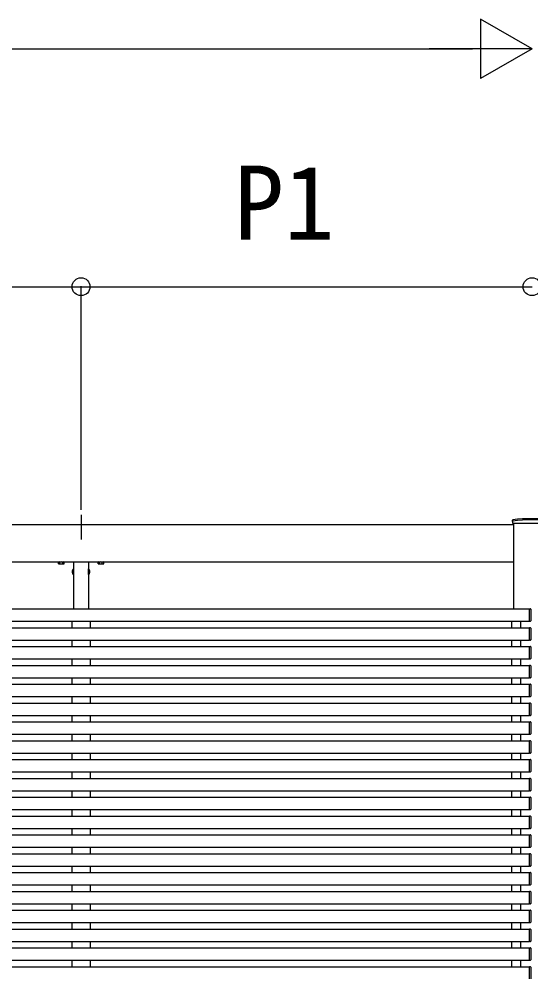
# Model space of a CAD drawing. Units: millimetres, scale not verified. Extents: x -10500 to 10500, y -15604 to 15536.
# Drawn here: x -6168 to -5135, y -7144 to -5220 of the extents above; entities that cross this region are included whole.
import ezdxf
from ezdxf.enums import TextEntityAlignment as Align

# ---------------------------------------------------------------- set-up
doc = ezdxf.new("R2010")
doc.units = ezdxf.units.MM
doc.header["$LTSCALE"] = 80
for name, color, linetype in [('0-3_YKK_12', 2, 'Continuous'), ('0-4_YKK_13', 4, 'Continuous'), ('0-6_YKK_D', 6, 'Continuous')]:
    doc.layers.add(name, color=color, linetype=linetype)
doc.styles.add('ＭＳ ゴシック', font='')
doc.styles.get('ＭＳ ゴシック').set_extended_font_data('MS Gothic')

msp = doc.modelspace()

# ---------------------------------------------------------------- linework, layer by layer
at = {"layer": '0-3_YKK_12'}
for p, q in [((-6042.5, -6219.6), (-6042.5, -6269.29)), ((-5170, -6236.6), (-5170, -6409.6)), ((-7825, -6314.6), (-5170, -6314.6)), ((-6057.5, -6314.6), (-6057.5, -6409.6)), ((-6027.5, -6314.6), (-6027.5, -6409.6)), ((-7931, -6409.6), (-5137.5, -6409.6)), ((-7931, -6434.6), (-5137.5, -6434.6)), ((-6061, -6434.6), (-6061, -6447.6)), ((-6024, -6434.6), (-6024, -6447.6)), ((-5174, -6434.6), (-5174, -6447.6)), ((-5156, -6434.6), (-5156, -6447.6)), ((-7931, -6447.6), (-5137.5, -6447.6)), ((-7931, -6472.6), (-5137.5, -6472.6)), ((-6061, -6472.6), (-6061, -6485.6)), ((-6024, -6472.6), (-6024, -6485.6)), ((-5174, -6472.6), (-5174, -6485.6)), ((-5156, -6472.6), (-5156, -6485.6)), ((-7931, -6485.6), (-5137.5, -6485.6)), ((-7931, -6510.6), (-5137.5, -6510.6)), ((-7931, -6523.6), (-5137.5, -6523.6)), ((-6061, -6510.6), (-6061, -6523.6)), ((-6024, -6510.6), (-6024, -6523.6)), ((-5174, -6510.6), (-5174, -6523.6)), ((-5156, -6510.6), (-5156, -6523.6)), ((-7931, -6548.6), (-5137.5, -6548.6)), ((-7931, -6561.6), (-5137.5, -6561.6)), ((-6061, -6548.6), (-6061, -6561.6)), ((-6024, -6548.6), (-6024, -6561.6)), ((-5174, -6548.6), (-5174, -6561.6)), ((-5156, -6548.6), (-5156, -6561.6)), ((-7931, -6586.6), (-5137.5, -6586.6)), ((-7931, -6599.6), (-5137.5, -6599.6)), ((-6061, -6586.6), (-6061, -6599.6)), ((-6024, -6586.6), (-6024, -6599.6)), ((-5174, -6586.6), (-5174, -6599.6)), ((-5156, -6586.6), (-5156, -6599.6)), ((-7931, -6624.6), (-5137.5, -6624.6)), ((-7931, -6637.6), (-5137.5, -6637.6)), ((-6061, -6624.6), (-6061, -6637.6)), ((-6024, -6624.6), (-6024, -6637.6)), ((-5174, -6624.6), (-5174, -6637.6)), ((-5156, -6624.6), (-5156, -6637.6)), ((-7931, -6662.6), (-5137.5, -6662.6)), ((-7931, -6675.6), (-5137.5, -6675.6)), ((-6061, -6662.6), (-6061, -6675.6)), ((-6024, -6662.6), (-6024, -6675.6)), ((-5174, -6662.6), (-5174, -6675.6)), ((-5156, -6662.6), (-5156, -6675.6)), ((-7931, -6700.6), (-5137.5, -6700.6)), ((-7931, -6713.6), (-5137.5, -6713.6)), ((-6061, -6700.6), (-6061, -6713.6)), ((-6024, -6700.6), (-6024, -6713.6)), ((-5174, -6700.6), (-5174, -6713.6)), ((-5156, -6700.6), (-5156, -6713.6)), ((-7931, -6738.6), (-5137.5, -6738.6)), ((-7931, -6751.6), (-5137.5, -6751.6)), ((-6061, -6738.6), (-6061, -6751.6)), ((-6024, -6738.6), (-6024, -6751.6)), ((-5174, -6738.6), (-5174, -6751.6)), ((-5156, -6738.6), (-5156, -6751.6)), ((-7931, -6776.6), (-5137.5, -6776.6)), ((-7931, -6789.6), (-5137.5, -6789.6)), ((-6061, -6776.6), (-6061, -6789.6)), ((-6024, -6776.6), (-6024, -6789.6)), ((-5174, -6776.6), (-5174, -6789.6)), ((-5156, -6776.6), (-5156, -6789.6)), ((-7931, -6814.6), (-5137.5, -6814.6)), ((-7931, -6827.6), (-5137.5, -6827.6)), ((-6061, -6814.6), (-6061, -6827.6)), ((-6024, -6814.6), (-6024, -6827.6)), ((-5174, -6814.6), (-5174, -6827.6)), ((-5156, -6814.6), (-5156, -6827.6)), ((-7931, -6852.6), (-5137.5, -6852.6)), ((-7931, -6865.6), (-5137.5, -6865.6)), ((-6061, -6852.6), (-6061, -6865.6)), ((-6024, -6852.6), (-6024, -6865.6)), ((-5174, -6852.6), (-5174, -6865.6)), ((-5156, -6852.6), (-5156, -6865.6)), ((-7931, -6890.6), (-5137.5, -6890.6)), ((-7931, -6903.6), (-5137.5, -6903.6)), ((-6061, -6890.6), (-6061, -6903.6)), ((-6024, -6890.6), (-6024, -6903.6)), ((-5174, -6890.6), (-5174, -6903.6)), ((-5156, -6890.6), (-5156, -6903.6)), ((-7931, -6928.6), (-5137.5, -6928.6)), ((-7931, -6941.6), (-5137.5, -6941.6)), ((-6061, -6928.6), (-6061, -6941.6)), ((-6024, -6928.6), (-6024, -6941.6)), ((-5174, -6928.6), (-5174, -6941.6)), ((-5156, -6928.6), (-5156, -6941.6)), ((-7931, -6966.6), (-5137.5, -6966.6)), ((-6061, -6966.6), (-6061, -6979.6)), ((-6024, -6966.6), (-6024, -6979.6)), ((-5174, -6966.6), (-5174, -6979.6)), ((-5156, -6966.6), (-5156, -6979.6)), ((-7931, -6979.6), (-5137.5, -6979.6)), ((-7931, -7004.6), (-5137.5, -7004.6)), ((-6061, -7004.6), (-6061, -7017.6)), ((-6024, -7004.6), (-6024, -7017.6)), ((-5174, -7004.6), (-5174, -7017.6)), ((-5156, -7004.6), (-5156, -7017.6)), ((-7931, -7017.6), (-5137.5, -7017.6)), ((-7931, -7042.6), (-5137.5, -7042.6)), ((-6061, -7042.6), (-6061, -7055.6)), ((-6024, -7042.6), (-6024, -7055.6)), ((-5174, -7042.6), (-5174, -7055.6)), ((-5156, -7042.6), (-5156, -7055.6)), ((-7931, -7055.6), (-5137.5, -7055.6)), ((-7931, -7080.6), (-5137.5, -7080.6)), ((-6061, -7080.6), (-6061, -7093.6)), ((-6024, -7080.6), (-6024, -7093.6)), ((-5174, -7080.6), (-5174, -7093.6)), ((-5156, -7080.6), (-5156, -7093.6)), ((-7931, -7093.6), (-5137.5, -7093.6)), ((-7931, -7118.6), (-5137.5, -7118.6)), ((-6061, -7118.6), (-6061, -7131.6)), ((-6024, -7118.6), (-6024, -7131.6)), ((-5174, -7118.6), (-5174, -7131.6)), ((-5156, -7118.6), (-5156, -7131.6)), ((-7931, -7131.6), (-5137.5, -7131.6))]:
    msp.add_line(p, q, dxfattribs=at)
msp.add_lwpolyline([(-7825, -6314.6), (-7825, -6239.6), (-5170, -6239.6)], dxfattribs=at)
at = {"layer": '0-4_YKK_13'}
for p, q in [((-5172.2, -6233.6), (-5172.15, -6230.93)), ((-5172.2, -6233.6), (-5172.15, -6236.6)), ((-5172.15, -6236.6), (-5092.85, -6236.6)), ((-6087.5, -6314.9), (-6088.27, -6315.35)), ((-6088.27, -6318.45), (-6088.27, -6315.35)), ((-6087.5, -6318.9), (-6088.27, -6318.45)), ((-6088.25, -6314.6), (-6088.25, -6314.9)), ((-6088.25, -6314.9), (-6076.75, -6314.9)), ((-6087.5, -6314.9), (-6077.5, -6314.9)), ((-6087.5, -6318.9), (-6077.5, -6318.9)), ((-6085.39, -6318.45), (-6085.39, -6315.35)), ((-6079.61, -6318.45), (-6079.61, -6315.35)), ((-6077.5, -6314.9), (-6076.73, -6315.35)), ((-6077.5, -6318.9), (-6076.73, -6318.45)), ((-6076.75, -6314.9), (-6076.75, -6314.6)), ((-6076.73, -6318.45), (-6076.73, -6315.35)), ((-6057.75, -6328.7), (-6057.5, -6328.7)), ((-6057.75, -6328.7), (-6057.75, -6340.5)), ((-6057.5, -6340.5), (-6057.5, -6328.7)), ((-6027.5, -6328.7), (-6027.5, -6340.5)), ((-6027.25, -6328.7), (-6027.5, -6328.7)), ((-6027.25, -6340.5), (-6027.25, -6328.7)), ((-6007.5, -6314.9), (-6008.27, -6315.35)), ((-6008.27, -6318.45), (-6008.27, -6315.35)), ((-6007.5, -6318.9), (-6008.27, -6318.45)), ((-6008.25, -6314.6), (-6008.25, -6314.9)), ((-6008.25, -6314.9), (-5996.75, -6314.9)), ((-6007.5, -6314.9), (-5997.5, -6314.9)), ((-6007.5, -6318.9), (-5997.5, -6318.9)), ((-6005.39, -6318.45), (-6005.39, -6315.35)), ((-5999.61, -6318.45), (-5999.61, -6315.35)), ((-5997.5, -6314.9), (-5996.73, -6315.35)), ((-5997.5, -6318.9), (-5996.73, -6318.45)), ((-5996.75, -6314.9), (-5996.75, -6314.6)), ((-5996.73, -6318.45), (-5996.73, -6315.35)), ((-6057.75, -6340.5), (-6057.5, -6340.5)), ((-6027.25, -6340.5), (-6027.5, -6340.5)), ((-5137.5, -6434.3), (-5137.5, -6409.9)), ((-5135, -6410.39), (-5135, -6433.81)), ((-5137.5, -6434.9), (-5137.5, -6434.3)), ((-5135.94, -6434.81), (-5137.5, -6434.9)), ((-5137.5, -6472.3), (-5137.5, -6447.9)), ((-5135, -6448.39), (-5135, -6471.81)), ((-5137.5, -6472.9), (-5137.5, -6472.3)), ((-5135.94, -6472.81), (-5137.5, -6472.9)), ((-5137.5, -6510.3), (-5137.5, -6485.9)), ((-5135, -6486.39), (-5135, -6509.81)), ((-5137.5, -6510.9), (-5137.5, -6510.3)), ((-5135.94, -6510.81), (-5137.5, -6510.9)), ((-5137.5, -6548.3), (-5137.5, -6523.9)), ((-5135, -6524.39), (-5135, -6547.81)), ((-5137.5, -6548.9), (-5137.5, -6548.3)), ((-5135.94, -6548.81), (-5137.5, -6548.9)), ((-5137.5, -6586.3), (-5137.5, -6561.9)), ((-5135, -6562.39), (-5135, -6585.81)), ((-5137.5, -6586.9), (-5137.5, -6586.3)), ((-5135.94, -6586.81), (-5137.5, -6586.9)), ((-5137.5, -6624.3), (-5137.5, -6599.9)), ((-5135, -6600.39), (-5135, -6623.81)), ((-5137.5, -6624.9), (-5137.5, -6624.3)), ((-5135.94, -6624.81), (-5137.5, -6624.9)), ((-5137.5, -6662.3), (-5137.5, -6637.9)), ((-5135, -6638.39), (-5135, -6661.81)), ((-5137.5, -6662.9), (-5137.5, -6662.3)), ((-5135.94, -6662.81), (-5137.5, -6662.9)), ((-5137.5, -6700.3), (-5137.5, -6675.9)), ((-5135, -6676.39), (-5135, -6699.81)), ((-5137.5, -6700.9), (-5137.5, -6700.3)), ((-5135.94, -6700.81), (-5137.5, -6700.9)), ((-5137.5, -6738.3), (-5137.5, -6713.9)), ((-5135, -6714.39), (-5135, -6737.81)), ((-5137.5, -6738.9), (-5137.5, -6738.3)), ((-5135.94, -6738.81), (-5137.5, -6738.9)), ((-5137.5, -6776.3), (-5137.5, -6751.9)), ((-5135, -6752.39), (-5135, -6775.81)), ((-5137.5, -6776.9), (-5137.5, -6776.3)), ((-5135.94, -6776.81), (-5137.5, -6776.9)), ((-5137.5, -6814.3), (-5137.5, -6789.9)), ((-5135, -6790.39), (-5135, -6813.81)), ((-5137.5, -6814.9), (-5137.5, -6814.3)), ((-5135.94, -6814.81), (-5137.5, -6814.9)), ((-5137.5, -6852.3), (-5137.5, -6827.9)), ((-5135, -6828.39), (-5135, -6851.81)), ((-5137.5, -6852.9), (-5137.5, -6852.3)), ((-5135.94, -6852.81), (-5137.5, -6852.9)), ((-5137.5, -6890.3), (-5137.5, -6865.9)), ((-5135, -6866.39), (-5135, -6889.81)), ((-5137.5, -6890.9), (-5137.5, -6890.3)), ((-5135.94, -6890.81), (-5137.5, -6890.9)), ((-5137.5, -6928.3), (-5137.5, -6903.9)), ((-5135, -6904.39), (-5135, -6927.81)), ((-5137.5, -6928.9), (-5137.5, -6928.3)), ((-5135.94, -6928.81), (-5137.5, -6928.9)), ((-5137.5, -6966.3), (-5137.5, -6941.9)), ((-5135, -6942.39), (-5135, -6965.81)), ((-5137.5, -6966.9), (-5137.5, -6966.3)), ((-5135.94, -6966.81), (-5137.5, -6966.9)), ((-5137.5, -7004.3), (-5137.5, -6979.9)), ((-5135, -6980.39), (-5135, -7003.81)), ((-5137.5, -7004.9), (-5137.5, -7004.3)), ((-5135.94, -7004.81), (-5137.5, -7004.9)), ((-5137.5, -7042.3), (-5137.5, -7017.9)), ((-5135, -7018.39), (-5135, -7041.81)), ((-5137.5, -7042.9), (-5137.5, -7042.3)), ((-5135.94, -7042.81), (-5137.5, -7042.9)), ((-5137.5, -7080.3), (-5137.5, -7055.9)), ((-5135, -7056.39), (-5135, -7079.81)), ((-5137.5, -7080.9), (-5137.5, -7080.3)), ((-5135.94, -7080.81), (-5137.5, -7080.9)), ((-5137.5, -7118.3), (-5137.5, -7093.9)), ((-5135, -7094.39), (-5135, -7117.81)), ((-5137.5, -7118.9), (-5137.5, -7118.3)), ((-5135.94, -7118.81), (-5137.5, -7118.9)), ((-5137.5, -7156.3), (-5137.5, -7131.9)), ((-5135, -7132.39), (-5135, -7155.81))]:
    msp.add_line(p, q, dxfattribs=at)
for points in [[(-5137.5, -6409.9), (-5137.5, -6409.3), (-5135.94, -6409.4)], [(-5137.5, -6447.9), (-5137.5, -6447.3), (-5135.94, -6447.4)], [(-5137.5, -6485.9), (-5137.5, -6485.3), (-5135.94, -6485.4)], [(-5137.5, -6523.9), (-5137.5, -6523.3), (-5135.94, -6523.4)], [(-5137.5, -6561.9), (-5137.5, -6561.3), (-5135.94, -6561.4)], [(-5137.5, -6599.9), (-5137.5, -6599.3), (-5135.94, -6599.4)], [(-5137.5, -6637.9), (-5137.5, -6637.3), (-5135.94, -6637.4)], [(-5137.5, -6675.9), (-5137.5, -6675.3), (-5135.94, -6675.4)], [(-5137.5, -6713.9), (-5137.5, -6713.3), (-5135.94, -6713.4)], [(-5137.5, -6751.9), (-5137.5, -6751.3), (-5135.94, -6751.4)], [(-5137.5, -6789.9), (-5137.5, -6789.3), (-5135.94, -6789.4)], [(-5137.5, -6827.9), (-5137.5, -6827.3), (-5135.94, -6827.4)], [(-5137.5, -6865.9), (-5137.5, -6865.3), (-5135.94, -6865.4)], [(-5137.5, -6903.9), (-5137.5, -6903.3), (-5135.94, -6903.4)], [(-5137.5, -6941.9), (-5137.5, -6941.3), (-5135.94, -6941.4)], [(-5137.5, -6979.9), (-5137.5, -6979.3), (-5135.94, -6979.4)], [(-5137.5, -7017.9), (-5137.5, -7017.3), (-5135.94, -7017.4)], [(-5137.5, -7055.9), (-5137.5, -7055.3), (-5135.94, -7055.4)], [(-5137.5, -7093.9), (-5137.5, -7093.3), (-5135.94, -7093.4)], [(-5137.5, -7131.9), (-5137.5, -7131.3), (-5135.94, -7131.4)]]:
    msp.add_lwpolyline(points, dxfattribs=at)
for centre, radius, start, end in [((-5171.2, -6233.44), 1, 97.02227, 179), ((-5171.15, -6230.95), 1, 96.9597, 179), ((-5132.5, -6547.6), 317.53, 82.97773, 97.02227), ((-5132.5, -6547.6), 320, 83.0403, 96.9597), ((-6086.83, -6317.46), 2.56, 55.61708, 124.38292), ((-6086.83, -6316.34), 2.56, 235.61708, 304.38292), ((-6082.5, -6324.45), 9.55, 72.41276, 107.58724), ((-6082.5, -6309.35), 9.55, 252.41276, 287.58724), ((-6078.17, -6317.46), 2.56, 55.61708, 124.38292), ((-6078.17, -6316.34), 2.56, 235.61708, 304.38292), ((-6052.8, -6334.6), 7.7, 129.98312, 230.01688), ((-6032.2, -6334.6), 7.7, 309.98312, 50.01688), ((-6006.83, -6317.46), 2.56, 55.61708, 124.38292), ((-6006.83, -6316.34), 2.56, 235.61708, 304.38292), ((-6002.5, -6324.45), 9.55, 72.41276, 107.58724), ((-6002.5, -6309.35), 9.55, 252.41276, 287.58724), ((-5998.17, -6317.46), 2.56, 55.61708, 124.38292), ((-5998.17, -6316.34), 2.56, 235.61708, 304.38292), ((-5136, -6410.39), 1, 0, 86.5), ((-5136, -6433.81), 1, 273.5, 0), ((-5136, -6448.39), 1, 0, 86.5), ((-5136, -6471.81), 1, 273.5, 0), ((-5136, -6486.39), 1, 0, 86.5), ((-5136, -6509.81), 1, 273.5, 0), ((-5136, -6524.39), 1, 0, 86.5), ((-5136, -6547.81), 1, 273.5, 0), ((-5136, -6562.39), 1, 0, 86.5), ((-5136, -6585.81), 1, 273.5, 0), ((-5136, -6600.39), 1, 0, 86.5), ((-5136, -6623.81), 1, 273.5, 0), ((-5136, -6638.39), 1, 0, 86.5), ((-5136, -6661.81), 1, 273.5, 0), ((-5136, -6676.39), 1, 0, 86.5), ((-5136, -6699.81), 1, 273.5, 0), ((-5136, -6714.39), 1, 0, 86.5), ((-5136, -6737.81), 1, 273.5, 0), ((-5136, -6752.39), 1, 0, 86.5), ((-5136, -6775.81), 1, 273.5, 0), ((-5136, -6790.39), 1, 0, 86.5), ((-5136, -6813.81), 1, 273.5, 0), ((-5136, -6828.39), 1, 0, 86.5), ((-5136, -6851.81), 1, 273.5, 0), ((-5136, -6866.39), 1, 0, 86.5), ((-5136, -6889.81), 1, 273.5, 0), ((-5136, -6904.39), 1, 0, 86.5), ((-5136, -6927.81), 1, 273.5, 0), ((-5136, -6942.39), 1, 0, 86.5), ((-5136, -6965.81), 1, 273.5, 0), ((-5136, -6980.39), 1, 0, 86.5), ((-5136, -7003.81), 1, 273.5, 0), ((-5136, -7018.39), 1, 0, 86.5), ((-5136, -7041.81), 1, 273.5, 0), ((-5136, -7056.39), 1, 0, 86.5), ((-5136, -7079.81), 1, 273.5, 0), ((-5136, -7094.39), 1, 0, 86.5), ((-5136, -7117.81), 1, 273.5, 0), ((-5136, -7132.39), 1, 0, 86.5)]:
    msp.add_arc(centre, radius, start, end, dxfattribs=at)
at = {"layer": '0-6_YKK_D'}
for p, q in [((-5132.5, -5279.6), (-5236.42, -5219.6)), ((-5236.42, -5219.6), (-5236.42, -5339.6)), ((-7742.5, -5279.6), (-5252.5, -5279.6)), ((-5132.5, -5279.6), (-5340.35, -5279.6)), ((-5132.5, -5279.6), (-5236.42, -5339.6)), ((-6952.5, -5759.6), (-6042.5, -5759.6)), ((-6042.5, -6209.6), (-6042.5, -5758.6)), ((-6042.5, -6209.6), (-6042.5, -5758.6)), ((-6042.5, -5759.6), (-5132.5, -5759.6))]:
    msp.add_line(p, q, dxfattribs=at)
for centre in [(-6042.5, -5759.6), (-6042.5, -5759.6), (-5132.5, -5759.6), (-5132.5, -5759.6)]:
    msp.add_circle(centre, 18, dxfattribs=at)

# ---------------------------------------------------------------- texts
at = {"layer": '0-6_YKK_D', "style": 'ＭＳ ゴシック'}
msp.add_text('P1', height=149.6, dxfattribs=at).set_placement((-5734.7, -5709.6), align=Align.BOTTOM_LEFT)

doc.saveas('drawing.dxf')
